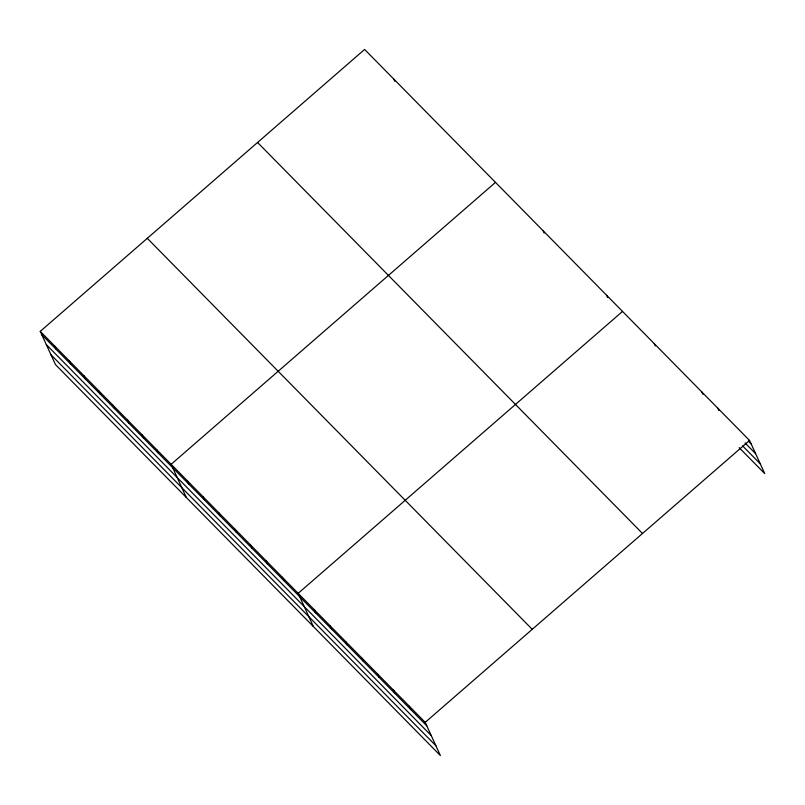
<?xml version="1.0" encoding="UTF-8"?>
<svg xmlns="http://www.w3.org/2000/svg" width="805" height="805" viewBox="0 0 805 805"><rect width="100%" height="100%" fill="white"/><g stroke="black" fill="none" stroke-linecap="round" stroke-linejoin="round"><path stroke-width="1.21" d="M40.25 331.368L425.201 722.367L440.395 755.563L55.444 364.554L40.25 331.368L364.605 49.437L749.556 440.446L764.75 473.632L739.171 447.65M495.488 182.373L171.133 464.304L186.327 497.5M622.517 311.414L298.172 593.335L313.366 626.532M425.201 722.367L749.556 440.446M748.469 441.17L751.115 443.857M745.028 442.931L755.613 453.688M742.602 445.89L760.252 463.811M257.56 142.475L642.521 533.484M147.285 238.33L532.236 629.339M41.81 334.779L426.761 725.788M46.318 344.6L431.269 735.609M50.946 354.733L435.897 745.742M717.798 408.185L718.835 410.459M701.91 392.055L702.956 394.329M654.274 343.665L655.32 345.949M606.638 295.284L607.684 297.558M543.123 230.763L544.16 233.037M393.685 78.981L394.732 81.255M409.322 706.247L410.882 709.658M393.444 690.116L395.003 693.528M377.565 673.986L379.125 677.397M361.687 657.856L363.246 661.267M345.808 641.726L347.368 645.137M329.929 625.596L331.489 629.007M314.051 609.466L315.61 612.887M282.293 577.205L283.853 580.626M266.405 561.085L267.974 564.496M250.526 544.955L252.096 548.366M234.647 528.825L236.217 532.236M218.769 512.694L220.339 516.106M202.89 496.564L204.46 499.975M187.012 480.434L188.581 483.845M156.593 449.532L158.152 452.953M142.052 434.76L143.612 438.182M127.502 419.989L129.072 423.41M112.962 405.217L114.531 408.638M98.421 390.445L99.981 393.866M83.881 375.673L85.441 379.095M69.331 360.902L70.9 364.323M54.79 346.13L56.36 349.551"/></g></svg>
